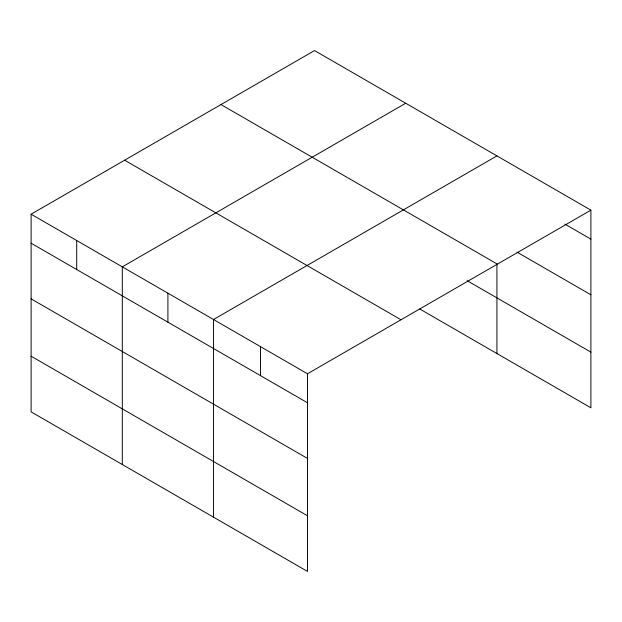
<?xml version="1.0" encoding="UTF-8"?>
<svg xmlns="http://www.w3.org/2000/svg" width="622" height="622" viewBox="0 0 622 622"><rect width="100%" height="100%" fill="white"/><g stroke="black" fill="none" stroke-linecap="round" stroke-linejoin="round"><path stroke-width="0.93" d="M419.819 309.025L590.9 407.799L590.9 210.143L314.514 50.576L31.1 214.201L31.1 411.857L307.486 571.424L307.486 373.768L31.1 214.201M405.723 103.229L122.309 266.861L122.309 464.517M496.931 155.889L213.517 319.514L213.517 517.17M307.486 373.768L590.9 210.143M564.893 224.114L590.9 239.128M517.069 252.167L590.9 294.789M220.989 104.574L497.375 264.14M467.083 280.654L590.9 352.138M124.625 160.204L401.011 319.77M31.1 243.194L307.486 402.761M31.1 298.848L307.486 458.422M31.1 356.196L307.486 515.77M496.931 264.436L496.931 353.545M260.501 346.641L260.501 375.634M167.909 293.187L167.909 322.18M76.7 240.527L76.7 269.52"/></g></svg>
